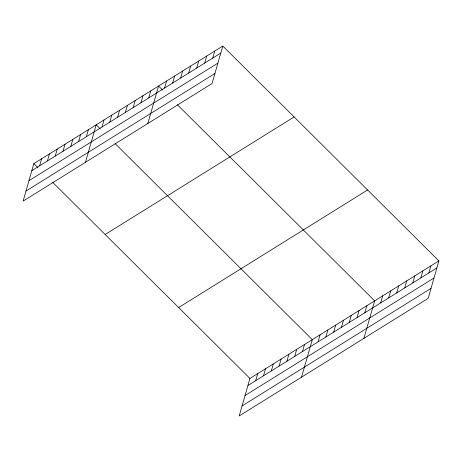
<?xml version="1.0" encoding="UTF-8"?>
<svg xmlns="http://www.w3.org/2000/svg" width="462" height="462" viewBox="0 0 462 462"><rect width="100%" height="100%" fill="white"/><g stroke="black" fill="none" stroke-linecap="round" stroke-linejoin="round"><path stroke-width="0.69" d="M222.805 46.044L33.853 163.612L23.1 201.114L212.052 83.547L222.805 46.044L438.9 260.886L428.147 298.388L239.195 415.956L249.948 378.453L438.9 260.886M39.628 165.8L41.649 158.761M47.424 160.949L49.44 153.91M55.221 156.098L57.236 149.059M63.011 151.247L65.032 144.213M70.807 146.402L72.829 139.362M78.604 141.551L80.619 134.511M86.394 136.7L88.415 129.66M85.453 162.318L96.212 124.815L100.283 128.863M101.986 127.004L104.002 119.964M109.777 122.153L111.798 115.113M117.573 117.302L119.594 110.262M125.369 112.451L127.385 105.411M133.16 107.6L135.181 100.566M140.956 102.755L142.977 95.715M148.752 97.904L150.768 90.864M147.811 123.516L158.564 86.013L162.641 90.067M164.576 88.057L166.591 81.017M172.609 83.062L174.624 76.022M180.636 78.066L182.657 71.027M188.669 73.065L190.685 66.031M196.697 68.07L198.718 61.03M204.73 63.075L206.745 56.035M212.757 58.079L214.778 51.039M255.723 380.642L257.738 373.608M263.519 375.797L265.535 368.757M271.31 370.946L273.331 363.906M279.106 366.095L281.121 359.055M286.902 361.244L288.917 354.204M294.692 356.398L296.714 349.359M302.489 351.547L304.504 344.508M301.547 377.159L312.3 339.657L115.055 143.549M318.075 341.845L320.097 334.806M325.872 336.994L327.887 329.96M333.668 332.149L335.683 325.109M341.458 327.298L343.48 320.258M349.255 322.447L351.27 315.407M357.051 317.596L359.066 310.562M364.841 312.751L366.863 305.711M363.9 338.363L374.653 300.86L177.408 104.753M380.671 302.905L382.686 295.865M388.698 297.903L390.719 290.869M396.731 292.908L398.746 285.868M404.758 287.913L406.779 280.873M412.791 282.917L414.807 275.878M420.818 277.922L422.84 270.882M428.852 272.921L430.867 265.887M31.838 170.645L220.79 53.078M28.95 180.7L217.908 63.132M25.982 191.06L214.94 73.493M105.163 234.511L294.121 116.944M178.638 307.553L367.59 189.986M247.927 385.493L436.885 267.925M245.045 395.547L433.997 277.98M242.076 405.907L431.029 288.34M33.853 163.612L37.93 167.66M52.703 182.346L249.948 378.453"/></g></svg>
